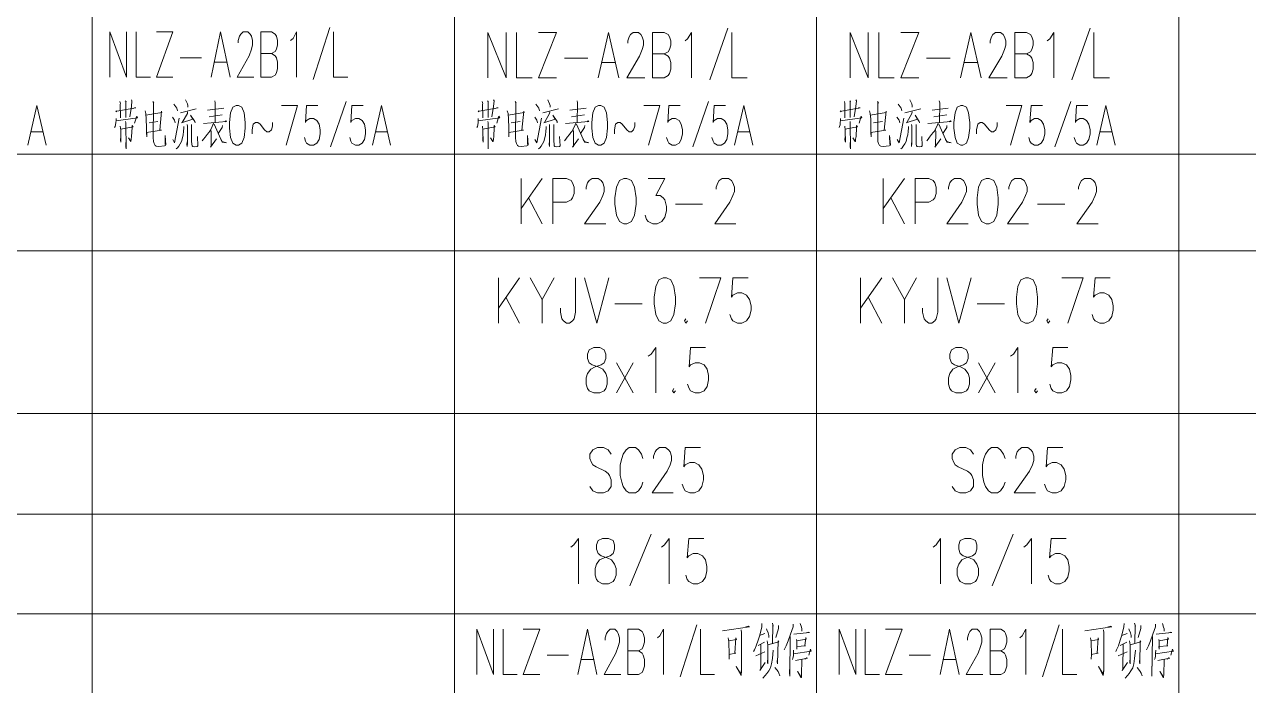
# Model space of a CAD drawing. Header units: millimetres. Extents: x 0 to 586, y 0 to 414.
# Drawn here: x 137.8 to 223.7, y 143.6 to 190 of the extents above; entities that cross this region are included whole.
import ezdxf

# ---------------------------------------------------------------- set-up
doc = ezdxf.new("R2010")
doc.units = ezdxf.units.MM

msp = doc.modelspace()

# ---------------------------------------------------------------- linework, layer by layer
at = {"color": 0, "lineweight": 0}
for points in [[(142.543389, 254.924278), (142.543389, 104.312861)], [(167.964556, 254.924278), (167.964556, 97.0915)], [(193.385722, 254.924278), (193.385722, 104.312861)], [(218.806889, 254.924278), (218.806889, 97.0915)], [(143.799278, 186.323111), (143.799278, 189.508694), (144.966972, 186.323111), (144.966972, 189.508694)], [(145.633722, 189.508694), (145.633722, 186.323111), (146.635611, 186.323111)], [(147.051889, 189.508694), (148.219583, 189.508694), (147.051889, 186.323111), (148.219583, 186.323111)], [(150.890111, 186.323111), (151.556861, 189.508694), (152.223611, 186.323111)], [(152.805694, 188.750222), (152.805694, 188.901917), (152.890361, 189.205306), (152.975028, 189.357), (153.140833, 189.508694), (153.475972, 189.508694), (153.641778, 189.357), (153.726444, 189.205306), (153.807583, 188.901917), (153.807583, 188.598528), (153.726444, 188.295139), (153.557111, 187.840056), (152.724556, 186.323111), (153.89225, 186.323111)], [(154.393194, 186.323111), (154.393194, 189.508694), (155.144611, 189.508694), (155.395083, 189.357), (155.476222, 189.205306), (155.560889, 188.901917), (155.560889, 188.598528), (155.476222, 188.295139), (155.395083, 188.143444), (155.144611, 187.99175)], [(156.478111, 188.901917), (156.643917, 189.053611), (156.894389, 189.508694), (156.894389, 186.323111)], [(159.229778, 189.812083), (158.062083, 186.171417)], [(159.48025, 189.508694), (159.48025, 186.323111), (160.482139, 186.323111)], [(170.321111, 186.291361), (170.321111, 189.476944), (171.594639, 186.291361), (171.594639, 189.476944)], [(172.321361, 189.476944), (172.321361, 186.291361), (173.414972, 186.291361)], [(173.870056, 189.476944), (175.143583, 189.476944), (173.870056, 186.291361), (175.143583, 186.291361)], [(178.054, 186.291361), (178.78425, 189.476944), (179.510972, 186.291361)], [(180.1495, 188.718472), (180.1495, 188.870167), (180.237694, 189.173556), (180.329417, 189.32525), (180.512861, 189.476944), (180.876222, 189.476944), (181.059667, 189.32525), (181.147861, 189.173556), (181.239583, 188.870167), (181.239583, 188.566778), (181.147861, 188.263389), (180.967944, 187.808306), (180.057778, 186.291361), (181.331306, 186.291361)], [(181.878111, 186.291361), (181.878111, 189.476944), (182.696556, 189.476944), (182.968194, 189.32525), (183.059917, 189.173556), (183.151639, 188.870167), (183.151639, 188.566778), (183.059917, 188.263389), (182.968194, 188.111694), (182.696556, 187.96)], [(184.153528, 188.870167), (184.333444, 189.021861), (184.608611, 189.476944), (184.608611, 186.291361)], [(187.155667, 189.780333), (185.882139, 186.139667)], [(187.427306, 189.476944), (187.427306, 186.291361), (188.520917, 186.291361)], [(195.73875, 186.291361), (195.73875, 189.476944), (197.015806, 186.291361), (197.015806, 189.476944)], [(197.742528, 189.476944), (197.742528, 186.291361), (198.836139, 186.291361)], [(199.291222, 189.476944), (200.56475, 189.476944), (199.291222, 186.291361), (200.56475, 186.291361)], [(203.475167, 186.291361), (204.205417, 189.476944), (204.932139, 186.291361)], [(205.570667, 188.718472), (205.570667, 188.870167), (205.658861, 189.173556), (205.750583, 189.32525), (205.934028, 189.476944), (206.297389, 189.476944), (206.477306, 189.32525), (206.569028, 189.173556), (206.66075, 188.870167), (206.66075, 188.566778), (206.569028, 188.263389), (206.389111, 187.808306), (205.478944, 186.291361), (206.752472, 186.291361)], [(207.299278, 186.291361), (207.299278, 189.476944), (208.117722, 189.476944), (208.389361, 189.32525), (208.481083, 189.173556), (208.572806, 188.870167), (208.572806, 188.566778), (208.481083, 188.263389), (208.389361, 188.111694), (208.117722, 187.96)], [(209.574694, 188.870167), (209.754611, 189.021861), (210.029778, 189.476944), (210.029778, 186.291361)], [(212.576833, 189.780333), (211.303306, 186.139667)], [(212.848472, 189.476944), (212.848472, 186.291361), (213.942083, 186.291361)], [(148.720528, 187.688361), (150.219833, 187.688361)], [(151.137056, 187.384972), (151.973139, 187.384972)], [(154.393194, 187.99175), (155.144611, 187.99175), (155.395083, 187.840056), (155.476222, 187.688361), (155.560889, 187.384972), (155.560889, 186.929889), (155.476222, 186.6265), (155.395083, 186.474806), (155.144611, 186.323111), (154.393194, 186.323111)], [(175.690389, 187.656611), (177.327278, 187.656611)], [(178.329167, 187.353222), (179.239333, 187.353222)], [(181.878111, 187.96), (182.696556, 187.96), (182.968194, 187.808306), (183.059917, 187.656611), (183.151639, 187.353222), (183.151639, 186.898139), (183.059917, 186.59475), (182.968194, 186.443056), (182.696556, 186.291361), (181.878111, 186.291361)], [(201.108028, 187.656611), (202.748444, 187.656611)], [(203.750333, 187.353222), (204.6605, 187.353222)], [(207.299278, 187.96), (208.117722, 187.96), (208.389361, 187.808306), (208.481083, 187.656611), (208.572806, 187.353222), (208.572806, 186.898139), (208.481083, 186.59475), (208.389361, 186.443056), (208.117722, 186.291361), (207.299278, 186.291361)], [(145.302111, 184.749722), (145.333861, 184.668583), (145.302111, 184.262889), (145.185694, 183.553806)], [(149.098, 184.749722), (149.228528, 184.449861), (149.263806, 184.344028), (149.263806, 184.234667)], [(170.71975, 184.749722), (170.755028, 184.668583), (170.71975, 184.262889), (170.606861, 183.553806)], [(174.519167, 184.749722), (174.649694, 184.449861), (174.681444, 184.344028), (174.681444, 184.234667)], [(196.140917, 184.749722), (196.176194, 184.668583), (196.140917, 184.262889), (196.028028, 183.553806)], [(199.940333, 184.749722), (200.070861, 184.449861), (200.102611, 184.344028), (200.102611, 184.234667)], [(138.038417, 181.564139), (138.673417, 184.351083), (139.311944, 181.564139)], [(144.2085, 183.963028), (144.257889, 183.906583), (144.289639, 183.934806), (145.609028, 184.178222), (145.513778, 184.178222), (145.432639, 184.125306)], [(144.501306, 184.615667), (144.533056, 184.478083), (144.518944, 184.425167), (144.533056, 183.472667)], [(144.87525, 184.668583), (144.924639, 184.615667), (144.910528, 184.587444), (144.910528, 183.500889)], [(146.261667, 183.963028), (146.311056, 183.772528), (146.342806, 183.391528), (146.360444, 182.795333), (146.360444, 182.738889), (146.378083, 182.142694), (146.360444, 182.442556), (147.404667, 182.604833), (147.28825, 182.604833), (147.418778, 183.934806), (147.436417, 183.853667), (146.311056, 183.663167)], [(146.815528, 184.615667), (146.882556, 184.506306), (146.850806, 184.534528), (146.850806, 183.881889), (146.833167, 182.604833), (146.833167, 182.08625), (146.850806, 181.814611), (146.896667, 181.680556), (146.963694, 181.542972), (147.044833, 181.490056), (147.22475, 181.461833), (147.630444, 181.518278), (147.697472, 181.542972), (147.729222, 181.571194), (147.665722, 182.223833), (147.679833, 181.599417)], [(148.268972, 184.425167), (148.480639, 184.153528), (148.530028, 183.963028)], [(148.741694, 183.825444), (149.849417, 184.097083)], [(149.246167, 183.906583), (149.228528, 183.772528), (148.872222, 183.148111), (148.822833, 183.119889), (149.620111, 183.391528), (149.457833, 183.663167), (149.750639, 183.22925), (149.768278, 183.119889)], [(150.646694, 184.015944), (151.789694, 184.153528)], [(151.154694, 184.668583), (151.186444, 184.534528), (151.168806, 183.119889)], [(155.843111, 184.351083), (156.957889, 184.351083), (156.160611, 181.564139)], [(158.390167, 184.351083), (157.596417, 184.351083), (157.515278, 183.158694), (157.596417, 183.289222), (157.832778, 183.423278), (158.072667, 183.423278), (158.312556, 183.289222), (158.471306, 183.024639), (158.552444, 182.626), (158.552444, 182.361417), (158.471306, 181.962778), (158.312556, 181.698194), (158.072667, 181.564139), (157.832778, 181.564139), (157.596417, 181.698194), (157.515278, 181.83225), (157.437667, 182.096833)], [(160.383361, 184.619194), (159.268583, 181.433611)], [(161.57575, 184.351083), (160.782, 184.351083), (160.700861, 183.158694), (160.782, 183.289222), (161.018361, 183.423278), (161.25825, 183.423278), (161.498139, 183.289222), (161.656889, 183.024639), (161.7345, 182.626), (161.7345, 182.361417), (161.656889, 181.962778), (161.498139, 181.698194), (161.25825, 181.564139), (161.018361, 181.564139), (160.782, 181.698194), (160.700861, 181.83225), (160.619722, 182.096833)], [(162.214278, 181.564139), (162.849278, 184.351083), (163.487806, 181.564139)], [(169.629667, 183.963028), (169.679056, 183.906583), (169.710806, 183.934806), (171.030194, 184.178222), (170.934944, 184.178222), (170.850278, 184.125306)], [(169.922472, 184.615667), (169.954222, 184.478083), (169.940111, 184.425167), (169.954222, 183.472667)], [(170.296417, 184.668583), (170.345806, 184.615667), (170.331694, 184.587444), (170.331694, 183.500889)], [(171.682833, 183.963028), (171.732222, 183.772528), (171.763972, 183.391528), (171.781611, 182.795333), (171.781611, 182.738889), (171.795722, 182.142694), (171.781611, 182.442556), (172.825833, 182.604833), (172.709417, 182.604833), (172.839944, 183.934806), (172.857583, 183.853667), (171.732222, 183.663167)], [(172.236694, 184.615667), (172.303722, 184.506306), (172.268444, 184.534528), (172.268444, 183.881889), (172.254333, 182.604833), (172.254333, 182.08625), (172.268444, 181.814611), (172.317833, 181.680556), (172.384861, 181.542972), (172.466, 181.490056), (172.645917, 181.461833), (173.051611, 181.518278), (173.118639, 181.542972), (173.150389, 181.571194), (173.086889, 182.223833), (173.101, 181.599417)], [(173.686611, 184.425167), (173.901806, 184.153528), (173.947667, 183.963028)], [(174.162861, 183.825444), (175.270583, 184.097083)], [(174.667333, 183.906583), (174.649694, 183.772528), (174.289861, 183.148111), (174.244, 183.119889), (175.041278, 183.391528), (174.879, 183.663167), (175.171806, 183.22925), (175.189444, 183.119889)], [(176.067861, 184.015944), (177.210861, 184.153528)], [(176.572333, 184.668583), (176.607611, 184.534528), (176.589972, 183.119889)], [(181.264278, 184.351083), (182.379056, 184.351083), (181.581778, 181.564139)], [(183.811333, 184.351083), (183.017583, 184.351083), (182.936444, 183.158694), (183.017583, 183.289222), (183.253944, 183.423278), (183.493833, 183.423278), (183.733722, 183.289222), (183.892472, 183.024639), (183.970083, 182.626), (183.970083, 182.361417), (183.892472, 181.962778), (183.733722, 181.698194), (183.493833, 181.564139), (183.253944, 181.564139), (183.017583, 181.698194), (182.936444, 181.83225), (182.855306, 182.096833)], [(185.804528, 184.619194), (184.68975, 181.433611)], [(186.996917, 184.351083), (186.199639, 184.351083), (186.122028, 183.158694), (186.199639, 183.289222), (186.439528, 183.423278), (186.679417, 183.423278), (186.919306, 183.289222), (187.078056, 183.024639), (187.155667, 182.626), (187.155667, 182.361417), (187.078056, 181.962778), (186.919306, 181.698194), (186.679417, 181.564139), (186.439528, 181.564139), (186.199639, 181.698194), (186.122028, 181.83225), (186.040889, 182.096833)], [(187.635444, 181.564139), (188.270444, 184.351083), (188.908972, 181.564139)], [(195.050833, 183.963028), (195.100222, 183.906583), (195.131972, 183.934806), (196.451361, 184.178222), (196.352583, 184.178222), (196.271444, 184.125306)], [(195.343639, 184.615667), (195.375389, 184.478083), (195.35775, 184.425167), (195.375389, 183.472667)], [(195.717583, 184.668583), (195.766972, 184.615667), (195.749333, 184.587444), (195.749333, 183.500889)], [(197.104, 183.963028), (197.153389, 183.772528), (197.185139, 183.391528), (197.202778, 182.795333), (197.202778, 182.738889), (197.216889, 182.142694), (197.202778, 182.442556), (198.243472, 182.604833), (198.130583, 182.604833), (198.261111, 183.934806), (198.27875, 183.853667), (197.153389, 183.663167)], [(197.657861, 184.615667), (197.724889, 184.506306), (197.689611, 184.534528), (197.689611, 183.881889), (197.6755, 182.604833), (197.6755, 182.08625), (197.689611, 181.814611), (197.739, 181.680556), (197.806028, 181.542972), (197.887167, 181.490056), (198.067083, 181.461833), (198.472778, 181.518278), (198.539806, 181.542972), (198.571556, 181.571194), (198.504528, 182.223833), (198.522167, 181.599417)], [(199.107778, 184.425167), (199.319444, 184.153528), (199.368833, 183.963028)], [(199.5805, 183.825444), (200.69175, 184.097083)], [(200.0885, 183.906583), (200.070861, 183.772528), (199.711028, 183.148111), (199.661639, 183.119889), (200.462444, 183.391528), (200.300167, 183.663167), (200.592972, 183.22925), (200.607083, 183.119889)], [(201.489028, 184.015944), (202.6285, 184.153528)], [(201.9935, 184.668583), (202.028778, 184.534528), (202.011139, 183.119889)], [(206.685444, 184.351083), (207.800222, 184.351083), (207.002944, 181.564139)], [(209.2325, 184.351083), (208.435222, 184.351083), (208.357611, 183.158694), (208.435222, 183.289222), (208.675111, 183.423278), (208.915, 183.423278), (209.151361, 183.289222), (209.313639, 183.024639), (209.39125, 182.626), (209.39125, 182.361417), (209.313639, 181.962778), (209.151361, 181.698194), (208.915, 181.564139), (208.675111, 181.564139), (208.435222, 181.698194), (208.357611, 181.83225), (208.276472, 182.096833)], [(211.222167, 184.619194), (210.107389, 181.433611)], [(212.418083, 184.351083), (211.620806, 184.351083), (211.543194, 183.158694), (211.620806, 183.289222), (211.860694, 183.423278), (212.100583, 183.423278), (212.336944, 183.289222), (212.499222, 183.024639), (212.576833, 182.626), (212.576833, 182.361417), (212.499222, 181.962778), (212.336944, 181.698194), (212.100583, 181.564139), (211.860694, 181.564139), (211.620806, 181.698194), (211.543194, 181.83225), (211.462056, 182.096833)], [(213.056611, 181.564139), (213.691611, 184.351083), (214.330139, 181.564139)], [(144.226139, 183.41975), (144.226139, 183.282167), (144.2085, 183.148111), (144.190861, 182.985833), (144.159111, 182.876472), (144.127361, 182.795333)], [(144.226139, 183.257472), (145.725444, 183.472667), (145.676056, 183.582028), (145.527889, 183.091667)], [(144.892889, 183.22925), (144.910528, 183.119889), (144.924639, 181.299556), (144.910528, 181.437139), (144.910528, 181.733472)], [(146.540361, 183.119889), (147.157722, 183.22925)], [(148.187833, 183.529111), (148.332472, 183.310389), (148.381861, 183.119889)], [(148.201944, 181.952194), (148.332472, 181.708778), (148.660556, 183.447972)], [(149.214417, 183.010528), (149.228528, 182.901167), (149.228528, 181.708778), (149.214417, 181.461833), (149.196778, 181.624111), (149.228528, 181.871056)], [(149.521333, 183.010528), (149.521333, 181.842833), (149.538972, 181.624111), (149.556611, 181.518278), (149.606, 181.461833), (149.736528, 181.437139), (149.912917, 181.461833), (149.962306, 181.518278), (149.930556, 182.170917)], [(151.073556, 183.091667), (150.974778, 182.876472), (150.84425, 182.604833), (150.8125, 182.548389), (150.727833, 182.442556), (150.614944, 182.304972), (150.470306, 182.114472), (150.371528, 181.980417), (150.27275, 181.871056)], [(150.353889, 183.066972), (151.983722, 183.22925), (151.934333, 183.257472), (151.853194, 183.201028)], [(150.763111, 183.553806), (151.673278, 183.691389)], [(151.119417, 183.03875), (151.673278, 181.761694), (151.983722, 181.708778), (151.673278, 181.814611), (151.592139, 181.952194)], [(153.772306, 182.361417), (153.772306, 182.626), (153.853444, 183.024639), (154.012194, 183.158694), (154.170944, 183.158694), (154.329694, 183.024639), (154.650722, 182.626), (154.809472, 182.495472), (154.968222, 182.495472), (155.126972, 182.626), (155.208111, 182.894111), (155.208111, 183.158694)], [(169.643778, 183.41975), (169.643778, 183.282167), (169.629667, 183.148111), (169.612028, 182.985833), (169.580278, 182.876472), (169.548528, 182.795333)], [(169.643778, 183.257472), (171.146611, 183.472667), (171.097222, 183.582028), (170.949056, 183.091667)], [(170.314056, 183.22925), (170.331694, 183.119889), (170.345806, 181.299556), (170.331694, 181.437139), (170.331694, 181.733472)], [(171.961528, 183.119889), (172.578889, 183.22925)], [(173.605472, 183.529111), (173.753639, 183.310389), (173.803028, 183.119889)], [(173.623111, 181.952194), (173.753639, 181.708778), (174.078194, 183.447972)], [(174.635583, 183.010528), (174.649694, 182.901167), (174.649694, 181.708778), (174.635583, 181.461833), (174.617944, 181.624111), (174.649694, 181.871056)], [(174.9425, 183.010528), (174.9425, 181.842833), (174.960139, 181.624111), (174.977778, 181.518278), (175.023639, 181.461833), (175.154167, 181.437139), (175.334083, 181.461833), (175.383472, 181.518278), (175.351722, 182.170917)], [(176.491194, 183.091667), (176.395944, 182.876472), (176.265417, 182.604833), (176.230139, 182.548389), (176.149, 182.442556), (176.036111, 182.304972), (175.887944, 182.114472), (175.792694, 181.980417), (175.693917, 181.871056)], [(175.775056, 183.066972), (177.404889, 183.22925), (177.3555, 183.257472), (177.274361, 183.201028)], [(176.184278, 183.553806), (177.094444, 183.691389)], [(176.540583, 183.03875), (177.094444, 181.761694), (177.404889, 181.708778), (177.094444, 181.814611), (177.013306, 181.952194)], [(179.193472, 182.361417), (179.193472, 182.626), (179.274611, 183.024639), (179.433361, 183.158694), (179.592111, 183.158694), (179.750861, 183.024639), (180.068361, 182.626), (180.227111, 182.495472), (180.389389, 182.495472), (180.548139, 182.626), (180.62575, 182.894111), (180.62575, 183.158694)], [(195.064944, 183.41975), (195.064944, 183.282167), (195.050833, 183.148111), (195.033194, 182.985833), (195.001444, 182.876472), (194.969694, 182.795333)], [(195.064944, 183.257472), (196.56425, 183.472667), (196.518389, 183.582028), (196.370222, 183.091667)], [(195.735222, 183.22925), (195.749333, 183.119889), (195.766972, 181.299556), (195.749333, 181.437139), (195.749333, 181.733472)], [(197.379167, 183.119889), (198.000056, 183.22925)], [(199.026639, 183.529111), (199.174806, 183.310389), (199.224194, 183.119889)], [(199.044278, 181.952194), (199.174806, 181.708778), (199.499361, 183.447972)], [(200.053222, 183.010528), (200.070861, 182.901167), (200.070861, 181.708778), (200.053222, 181.461833), (200.039111, 181.624111), (200.070861, 181.871056)], [(200.363667, 183.010528), (200.363667, 181.842833), (200.381306, 181.624111), (200.395417, 181.518278), (200.444806, 181.461833), (200.575333, 181.437139), (200.75525, 181.461833), (200.804639, 181.518278), (200.772889, 182.170917)], [(201.912361, 183.091667), (201.813583, 182.876472), (201.683056, 182.604833), (201.651306, 182.548389), (201.570167, 182.442556), (201.457278, 182.304972), (201.309111, 182.114472), (201.210333, 181.980417), (201.115083, 181.871056)], [(201.196222, 183.066972), (202.826056, 183.22925), (202.776667, 183.257472), (202.695528, 183.201028)], [(201.601917, 183.553806), (202.515611, 183.691389)], [(201.96175, 183.03875), (202.515611, 181.761694), (202.826056, 181.708778), (202.515611, 181.814611), (202.434472, 181.952194)], [(204.614639, 182.361417), (204.614639, 182.626), (204.69225, 183.024639), (204.854528, 183.158694), (205.013278, 183.158694), (205.172028, 183.024639), (205.489528, 182.626), (205.648278, 182.495472), (205.807028, 182.495472), (205.969306, 182.626), (206.046917, 182.894111), (206.046917, 183.158694)], [(138.274778, 182.495472), (139.072056, 182.495472)], [(144.518944, 182.901167), (144.550694, 182.604833), (144.568333, 181.761694), (144.533056, 181.923972), (144.550694, 182.170917)], [(144.550694, 182.685972), (145.415, 182.84825), (145.347972, 182.929389), (145.347972, 182.795333), (145.316222, 182.170917), (145.284472, 181.980417), (145.266833, 181.814611), (145.252722, 181.814611), (145.090444, 182.061556), (145.252722, 181.842833), (145.284472, 181.952194)], [(148.985111, 182.876472), (148.985111, 182.767111), (148.967472, 182.523694), (148.935722, 182.27675), (148.886333, 182.061556), (148.822833, 181.814611), (148.724056, 181.652333), (148.625278, 181.490056), (148.544139, 181.380694), (148.448889, 181.299556)], [(150.876, 182.629528), (150.90775, 182.495472), (150.893639, 181.490056), (150.84425, 181.408917), (151.267583, 182.005111)], [(151.690917, 182.929389), (151.673278, 182.795333), (151.398111, 182.386111)], [(162.454167, 182.495472), (163.247917, 182.495472)], [(169.940111, 182.901167), (169.971861, 182.604833), (169.985972, 181.761694), (169.954222, 181.923972), (169.971861, 182.170917)], [(169.971861, 182.685972), (170.836167, 182.84825), (170.769139, 182.929389), (170.769139, 182.795333), (170.737389, 182.170917), (170.705639, 181.980417), (170.688, 181.814611), (170.673889, 181.814611), (170.508083, 182.061556), (170.673889, 181.842833), (170.705639, 181.952194)], [(174.406278, 182.876472), (174.406278, 182.767111), (174.388639, 182.523694), (174.356889, 182.27675), (174.3075, 182.061556), (174.244, 181.814611), (174.145222, 181.652333), (174.046444, 181.490056), (173.965306, 181.380694), (173.866528, 181.299556)], [(176.297167, 182.629528), (176.328917, 182.495472), (176.314806, 181.490056), (176.265417, 181.408917), (176.68875, 182.005111)], [(177.112083, 182.929389), (177.094444, 182.795333), (176.819278, 182.386111)], [(187.871806, 182.495472), (188.669083, 182.495472)], [(195.35775, 182.901167), (195.393028, 182.604833), (195.407139, 181.761694), (195.375389, 181.923972), (195.393028, 182.170917)], [(195.393028, 182.685972), (196.257333, 182.84825), (196.190306, 182.929389), (196.190306, 182.795333), (196.158556, 182.170917), (196.126806, 181.980417), (196.109167, 181.814611), (196.091528, 181.814611), (195.92925, 182.061556), (196.091528, 181.842833), (196.126806, 181.952194)], [(199.827444, 182.876472), (199.827444, 182.767111), (199.809806, 182.523694), (199.778056, 182.27675), (199.728667, 182.061556), (199.661639, 181.814611), (199.566389, 181.652333), (199.467611, 181.490056), (199.386472, 181.380694), (199.287694, 181.299556)], [(201.718333, 182.629528), (201.750083, 182.495472), (201.732444, 181.490056), (201.683056, 181.408917), (202.109917, 182.005111)], [(202.53325, 182.929389), (202.515611, 182.795333), (202.240444, 182.386111)], [(213.292972, 182.495472), (214.09025, 182.495472)], [(309.59425, 180.929139), (117.12575, 180.929139)], [(172.645917, 176.039639), (172.645917, 179.225222)], [(174.134639, 179.225222), (172.645917, 177.1015)], [(174.875472, 176.039639), (174.875472, 179.225222), (175.8315, 179.225222), (176.152528, 179.073528), (176.258361, 178.921833), (176.364194, 178.618444), (176.364194, 178.163361), (176.258361, 177.859972), (176.152528, 177.708278), (175.8315, 177.556583), (174.875472, 177.556583)], [(177.210861, 178.46675), (177.210861, 178.618444), (177.320222, 178.921833), (177.426056, 179.073528), (177.637722, 179.225222), (178.061056, 179.225222), (178.272722, 179.073528), (178.382083, 178.921833), (178.487917, 178.618444), (178.487917, 178.315056), (178.382083, 178.011667), (178.166889, 177.556583), (177.105028, 176.039639), (178.59375, 176.039639)], [(181.564139, 179.225222), (182.735361, 179.225222), (182.096833, 178.011667), (182.414333, 178.011667), (182.626, 177.859972), (182.735361, 177.708278), (182.841194, 177.253194), (182.841194, 176.949806), (182.735361, 176.494722), (182.520167, 176.191333), (182.202667, 176.039639), (181.885167, 176.039639), (181.564139, 176.191333), (181.458306, 176.343028), (181.352472, 176.646417)], [(186.344278, 178.46675), (186.344278, 178.618444), (186.450111, 178.921833), (186.555944, 179.073528), (186.767611, 179.225222), (187.194472, 179.225222), (187.406139, 179.073528), (187.511972, 178.921833), (187.617806, 178.618444), (187.617806, 178.315056), (187.511972, 178.011667), (187.300306, 177.556583), (186.238444, 176.039639), (187.723639, 176.039639)], [(198.067083, 176.039639), (198.067083, 179.225222)], [(199.552278, 179.225222), (198.067083, 177.1015)], [(200.296639, 176.039639), (200.296639, 179.225222), (201.252667, 179.225222), (201.570167, 179.073528), (201.676, 178.921833), (201.785361, 178.618444), (201.785361, 178.163361), (201.676, 177.859972), (201.570167, 177.708278), (201.252667, 177.556583), (200.296639, 177.556583)], [(202.632028, 178.46675), (202.632028, 178.618444), (202.737861, 178.921833), (202.847222, 179.073528), (203.058889, 179.225222), (203.482222, 179.225222), (203.693889, 179.073528), (203.799722, 178.921833), (203.905556, 178.618444), (203.905556, 178.315056), (203.799722, 178.011667), (203.588056, 177.556583), (202.526194, 176.039639), (204.014917, 176.039639)], [(206.879472, 178.46675), (206.879472, 178.618444), (206.985306, 178.921833), (207.091139, 179.073528), (207.306333, 179.225222), (207.729667, 179.225222), (207.941333, 179.073528), (208.047167, 178.921833), (208.153, 178.618444), (208.153, 178.315056), (208.047167, 178.011667), (207.8355, 177.556583), (206.773639, 176.039639), (208.258833, 176.039639)], [(211.765444, 178.46675), (211.765444, 178.618444), (211.871278, 178.921833), (211.977111, 179.073528), (212.188778, 179.225222), (212.612111, 179.225222), (212.827306, 179.073528), (212.933139, 178.921833), (213.038972, 178.618444), (213.038972, 178.315056), (212.933139, 178.011667), (212.721472, 177.556583), (211.659611, 176.039639), (213.144806, 176.039639)], [(173.178611, 177.859972), (174.134639, 176.039639)], [(198.599778, 177.859972), (199.552278, 176.039639)], [(183.476194, 177.404889), (185.38825, 177.404889)], [(208.897361, 177.404889), (210.809417, 177.404889)], [(309.59425, 174.131111), (117.12575, 174.131111)], [(171.054889, 169.061694), (171.054889, 172.247278)], [(172.540083, 172.247278), (171.054889, 170.123556)], [(173.284444, 172.247278), (174.134639, 170.730333), (174.981306, 172.247278)], [(176.470028, 172.247278), (176.470028, 169.820167), (176.364194, 169.365083), (176.258361, 169.213389), (176.043167, 169.061694), (175.8315, 169.061694), (175.619833, 169.213389), (175.514, 169.365083), (175.408167, 169.820167), (175.408167, 170.123556)], [(177.105028, 172.247278), (177.955222, 169.061694), (178.805417, 172.247278)], [(185.176583, 172.247278), (186.661778, 172.247278), (185.599917, 169.061694)], [(188.573833, 172.247278), (187.511972, 172.247278), (187.406139, 170.882028), (187.511972, 171.033722), (187.829472, 171.185417), (188.146972, 171.185417), (188.468, 171.033722), (188.679667, 170.730333), (188.7855, 170.27525), (188.7855, 169.971861), (188.679667, 169.516778), (188.468, 169.213389), (188.146972, 169.061694), (187.829472, 169.061694), (187.511972, 169.213389), (187.406139, 169.365083), (187.300306, 169.668472)], [(196.476056, 169.061694), (196.476056, 172.247278)], [(197.96125, 172.247278), (196.476056, 170.123556)], [(198.705611, 172.247278), (199.552278, 170.730333), (200.402472, 172.247278)], [(201.891194, 172.247278), (201.891194, 169.820167), (201.781833, 169.365083), (201.676, 169.213389), (201.464333, 169.061694), (201.252667, 169.061694), (201.041, 169.213389), (200.935167, 169.365083), (200.829333, 169.820167), (200.829333, 170.123556)], [(202.526194, 172.247278), (203.376389, 169.061694), (204.226583, 172.247278)], [(210.594222, 172.247278), (212.082944, 172.247278), (211.021083, 169.061694)], [(213.995, 172.247278), (212.933139, 172.247278), (212.827306, 170.882028), (212.933139, 171.033722), (213.250639, 171.185417), (213.568139, 171.185417), (213.885639, 171.033722), (214.100833, 170.730333), (214.206667, 170.27525), (214.206667, 169.971861), (214.100833, 169.516778), (213.885639, 169.213389), (213.568139, 169.061694), (213.250639, 169.061694), (212.933139, 169.213389), (212.827306, 169.365083), (212.717944, 169.668472)], [(171.584056, 170.882028), (172.540083, 169.061694)], [(174.134639, 170.730333), (174.134639, 169.061694)], [(179.22875, 170.426944), (181.140806, 170.426944)], [(197.005222, 170.882028), (197.96125, 169.061694)], [(199.552278, 170.730333), (199.552278, 169.061694)], [(204.649917, 170.426944), (206.561972, 170.426944)], [(184.220556, 169.365083), (184.114722, 169.213389), (184.220556, 169.061694), (184.326389, 169.213389)], [(209.641722, 169.365083), (209.535889, 169.213389), (209.641722, 169.061694), (209.747556, 169.213389)], [(181.564139, 166.740417), (181.779333, 166.892111), (182.096833, 167.347194), (182.096833, 164.161611)], [(185.599917, 167.347194), (184.538056, 167.347194), (184.432222, 165.981944), (184.538056, 166.133639), (184.855556, 166.285333), (185.176583, 166.285333), (185.494083, 166.133639), (185.70575, 165.83025), (185.811583, 165.375167), (185.811583, 165.071778), (185.70575, 164.616694), (185.494083, 164.313306), (185.176583, 164.161611), (184.855556, 164.161611), (184.538056, 164.313306), (184.432222, 164.465), (184.326389, 164.768389)], [(206.985306, 166.740417), (207.196972, 166.892111), (207.518, 167.347194), (207.518, 164.161611)], [(211.021083, 167.347194), (209.959222, 167.347194), (209.853389, 165.981944), (209.959222, 166.133639), (210.276722, 166.285333), (210.59775, 166.285333), (210.91525, 166.133639), (211.126917, 165.83025), (211.23275, 165.375167), (211.23275, 165.071778), (211.126917, 164.616694), (210.91525, 164.313306), (210.59775, 164.161611), (210.276722, 164.161611), (209.959222, 164.313306), (209.853389, 164.465), (209.747556, 164.768389)], [(179.334583, 164.161611), (180.502278, 166.285333)], [(180.502278, 164.161611), (179.334583, 166.285333)], [(204.75575, 164.161611), (205.923444, 166.285333)], [(205.923444, 164.161611), (204.75575, 166.285333)], [(183.370361, 164.465), (183.264528, 164.313306), (183.370361, 164.161611), (183.476194, 164.313306)], [(208.791528, 164.465), (208.685694, 164.313306), (208.791528, 164.161611), (208.897361, 164.313306)], [(309.59425, 162.708167), (117.12575, 162.708167)], [(178.967694, 159.871833), (178.756028, 160.175222), (178.438528, 160.326917), (178.011667, 160.326917), (177.694167, 160.175222), (177.4825, 159.871833), (177.4825, 159.568444), (177.588333, 159.265056), (177.694167, 159.113361), (177.905833, 158.961667), (178.544361, 158.658278), (178.756028, 158.506583), (178.861861, 158.354889), (178.967694, 158.0515), (178.967694, 157.596417), (178.756028, 157.293028), (178.438528, 157.141333), (178.011667, 157.141333), (177.694167, 157.293028), (177.4825, 157.596417)], [(181.19725, 159.568444), (181.091417, 159.871833), (180.87975, 160.175222), (180.668083, 160.326917), (180.241222, 160.326917), (180.029556, 160.175222), (179.817889, 159.871833), (179.712056, 159.568444), (179.606222, 159.113361), (179.606222, 158.354889), (179.712056, 157.899806), (179.817889, 157.596417), (180.029556, 157.293028), (180.241222, 157.141333), (180.668083, 157.141333), (180.87975, 157.293028), (181.091417, 157.596417), (181.19725, 157.899806)], [(181.941611, 159.568444), (181.941611, 159.720139), (182.047444, 160.023528), (182.153278, 160.175222), (182.364944, 160.326917), (182.791806, 160.326917), (183.003472, 160.175222), (183.109306, 160.023528), (183.215139, 159.720139), (183.215139, 159.41675), (183.109306, 159.113361), (182.897639, 158.658278), (181.835778, 157.141333), (183.320972, 157.141333)], [(185.233028, 160.326917), (184.171167, 160.326917), (184.065333, 158.961667), (184.171167, 159.113361), (184.488667, 159.265056), (184.806167, 159.265056), (185.127194, 159.113361), (185.338861, 158.809972), (185.444694, 158.354889), (185.444694, 158.0515), (185.338861, 157.596417), (185.127194, 157.293028), (184.806167, 157.141333), (184.488667, 157.141333), (184.171167, 157.293028), (184.065333, 157.444722), (183.9595, 157.748111)], [(204.388861, 159.871833), (204.177194, 160.175222), (203.856167, 160.326917), (203.432833, 160.326917), (203.115333, 160.175222), (202.903667, 159.871833), (202.903667, 159.568444), (203.0095, 159.265056), (203.115333, 159.113361), (203.327, 158.961667), (203.965528, 158.658278), (204.177194, 158.506583), (204.283028, 158.354889), (204.388861, 158.0515), (204.388861, 157.596417), (204.177194, 157.293028), (203.856167, 157.141333), (203.432833, 157.141333), (203.115333, 157.293028), (202.903667, 157.596417)], [(206.618417, 159.568444), (206.512583, 159.871833), (206.300917, 160.175222), (206.085722, 160.326917), (205.662389, 160.326917), (205.450722, 160.175222), (205.239056, 159.871833), (205.133222, 159.568444), (205.027389, 159.113361), (205.027389, 158.354889), (205.133222, 157.899806), (205.239056, 157.596417), (205.450722, 157.293028), (205.662389, 157.141333), (206.085722, 157.141333), (206.300917, 157.293028), (206.512583, 157.596417), (206.618417, 157.899806)], [(207.362778, 159.568444), (207.362778, 159.720139), (207.468611, 160.023528), (207.574444, 160.175222), (207.786111, 160.326917), (208.209444, 160.326917), (208.424639, 160.175222), (208.530472, 160.023528), (208.636306, 159.720139), (208.636306, 159.41675), (208.530472, 159.113361), (208.318806, 158.658278), (207.256944, 157.141333), (208.742139, 157.141333)], [(210.654194, 160.326917), (209.592333, 160.326917), (209.4865, 158.961667), (209.592333, 159.113361), (209.909833, 159.265056), (210.227333, 159.265056), (210.548361, 159.113361), (210.760028, 158.809972), (210.865861, 158.354889), (210.865861, 158.0515), (210.760028, 157.596417), (210.548361, 157.293028), (210.227333, 157.141333), (209.909833, 157.141333), (209.592333, 157.293028), (209.4865, 157.444722), (209.377139, 157.748111)], [(309.59425, 155.652611), (117.12575, 155.652611)], [(176.134889, 153.341917), (176.350083, 153.493611), (176.667583, 153.948694), (176.667583, 150.763111)], [(181.765222, 154.252083), (180.2765, 150.611417)], [(182.506056, 153.341917), (182.717722, 153.493611), (183.03875, 153.948694), (183.03875, 150.763111)], [(185.479972, 153.948694), (184.418111, 153.948694), (184.312278, 152.583444), (184.418111, 152.735139), (184.735611, 152.886833), (185.056639, 152.886833), (185.374139, 152.735139), (185.585806, 152.43175), (185.691639, 151.976667), (185.691639, 151.673278), (185.585806, 151.218194), (185.374139, 150.914806), (185.056639, 150.763111), (184.735611, 150.763111), (184.418111, 150.914806), (184.312278, 151.0665), (184.206444, 151.369889)], [(201.556056, 153.341917), (201.767722, 153.493611), (202.08875, 153.948694), (202.08875, 150.763111)], [(207.182861, 154.252083), (205.697667, 150.611417)], [(207.927222, 153.341917), (208.138889, 153.493611), (208.459917, 153.948694), (208.459917, 150.763111)], [(210.901139, 153.948694), (209.839278, 153.948694), (209.733444, 152.583444), (209.839278, 152.735139), (210.156778, 152.886833), (210.474278, 152.886833), (210.795306, 152.735139), (211.006972, 152.43175), (211.112806, 151.976667), (211.112806, 151.673278), (211.006972, 151.218194), (210.795306, 150.914806), (210.474278, 150.763111), (210.156778, 150.763111), (209.839278, 150.914806), (209.733444, 151.0665), (209.627611, 151.369889)], [(309.59425, 148.6535), (117.12575, 148.6535)], [(184.979028, 147.870333), (183.811333, 144.229667)], [(186.78525, 147.464639), (188.679667, 147.743333), (188.644389, 147.743333), (188.612639, 147.775083), (188.37275, 147.711583)], [(189.551028, 147.962056), (189.533389, 147.743333), (189.395806, 147.154194), (189.279389, 146.812), (189.141806, 146.409833), (189.021861, 146.127611), (188.968944, 146.004139)], [(190.284806, 147.993806), (190.337722, 147.775083), (190.320083, 147.835056), (190.302444, 146.593278)], [(190.711667, 147.835056), (190.711667, 147.619861), (190.524694, 146.998972)], [(191.73825, 147.930306), (191.73825, 147.743333), (191.565389, 147.214167), (191.396056, 146.7485), (191.258472, 146.409833), (191.120889, 146.127611)], [(192.232139, 147.962056), (192.316806, 147.711583), (192.352083, 147.588111), (192.352083, 147.432889)], [(210.400194, 147.870333), (209.2325, 144.229667)], [(212.206417, 147.464639), (214.100833, 147.743333), (214.065556, 147.743333), (214.033806, 147.775083), (213.793917, 147.711583)], [(214.972194, 147.962056), (214.954556, 147.743333), (214.816972, 147.154194), (214.697028, 146.812), (214.562972, 146.409833), (214.443028, 146.127611), (214.390111, 146.004139)], [(215.705972, 147.993806), (215.758889, 147.775083), (215.74125, 147.835056), (215.723611, 146.593278)], [(216.132833, 147.835056), (216.132833, 147.619861), (215.945861, 146.998972)], [(217.159417, 147.930306), (217.159417, 147.743333), (216.986556, 147.214167), (216.817222, 146.7485), (216.679639, 146.409833), (216.542056, 146.127611)], [(217.653306, 147.962056), (217.737972, 147.711583), (217.77325, 147.588111), (217.77325, 147.432889)], [(169.545, 144.381361), (169.545, 147.566944), (170.712694, 144.381361), (170.712694, 147.566944)], [(171.382972, 147.566944), (171.382972, 144.381361), (172.381333, 144.381361)], [(172.801139, 147.566944), (173.968833, 147.566944), (172.801139, 144.381361), (173.968833, 144.381361)], [(176.635833, 144.381361), (177.306111, 147.566944), (177.972861, 144.381361)], [(178.554944, 146.808472), (178.554944, 146.960167), (178.639611, 147.263556), (178.724278, 147.41525), (178.890083, 147.566944), (179.221694, 147.566944), (179.391028, 147.41525), (179.472167, 147.263556), (179.556833, 146.960167), (179.556833, 146.656778), (179.472167, 146.353389), (179.306361, 145.898306), (178.473806, 144.381361), (179.6415, 144.381361)], [(180.142444, 144.381361), (180.142444, 147.566944), (180.890333, 147.566944), (181.140806, 147.41525), (181.225472, 147.263556), (181.310139, 146.960167), (181.310139, 146.656778), (181.225472, 146.353389), (181.140806, 146.201694), (180.890333, 146.05)], [(182.227361, 146.960167), (182.393167, 147.111861), (182.643639, 147.566944), (182.643639, 144.381361)], [(185.2295, 147.566944), (185.2295, 144.381361), (186.231389, 144.381361)], [(187.176833, 146.967222), (187.22975, 146.688528), (187.2615, 145.788944), (187.243861, 145.4785)], [(187.22975, 145.788944), (187.723639, 145.880667), (187.656611, 145.880667), (187.723639, 146.967222), (187.758917, 146.84375), (187.22975, 146.7485)], [(188.101111, 147.524611), (188.115222, 147.309417), (188.115222, 145.041056), (188.115222, 144.981083), (188.115222, 144.670639), (188.083472, 144.328444), (187.741278, 144.949333), (188.065833, 144.420167), (188.083472, 144.515417), (188.101111, 144.638889)], [(189.755639, 147.277667), (189.381694, 147.122444)], [(189.875583, 147.588111), (189.893222, 147.524611), (189.995528, 147.309417), (190.044917, 147.122444), (190.044917, 146.998972)], [(191.533639, 147.058944), (191.498361, 144.264944), (191.480722, 144.543639), (191.498361, 144.981083)], [(191.787639, 147.214167), (192.898889, 147.341167), (192.831861, 147.369389), (192.659, 147.309417)], [(191.978139, 146.84375), (192.009889, 146.720278), (192.009889, 146.159361), (191.99225, 146.346333), (192.609611, 146.409833), (192.556694, 146.409833), (192.623722, 146.998972), (192.659, 146.8755), (191.99225, 146.7485)], [(194.966167, 144.381361), (194.966167, 147.566944), (196.133861, 144.381361), (196.133861, 147.566944)], [(196.800611, 147.566944), (196.800611, 144.381361), (197.8025, 144.381361)], [(198.218778, 147.566944), (199.386472, 147.566944), (198.218778, 144.381361), (199.386472, 144.381361)], [(202.057, 144.381361), (202.72375, 147.566944), (203.394028, 144.381361)], [(203.976111, 146.808472), (203.976111, 146.960167), (204.060778, 147.263556), (204.141917, 147.41525), (204.31125, 147.566944), (204.642861, 147.566944), (204.812194, 147.41525), (204.893333, 147.263556), (204.978, 146.960167), (204.978, 146.656778), (204.893333, 146.353389), (204.727528, 145.898306), (203.891444, 144.381361), (205.059139, 144.381361)], [(205.560083, 144.381361), (205.560083, 147.566944), (206.3115, 147.566944), (206.561972, 147.41525), (206.646639, 147.263556), (206.727778, 146.960167), (206.727778, 146.656778), (206.646639, 146.353389), (206.561972, 146.201694), (206.3115, 146.05)], [(207.648528, 146.960167), (207.814333, 147.111861), (208.064806, 147.566944), (208.064806, 144.381361)], [(210.650667, 147.566944), (210.650667, 144.381361), (211.652556, 144.381361)], [(212.598, 146.967222), (212.647389, 146.688528), (212.682667, 145.788944), (212.665028, 145.4785)], [(212.647389, 145.788944), (213.144806, 145.880667), (213.077778, 145.880667), (213.144806, 146.967222), (213.180083, 146.84375), (212.647389, 146.7485)], [(213.51875, 147.524611), (213.536389, 147.309417), (213.536389, 145.041056), (213.536389, 144.981083), (213.536389, 144.670639), (213.504639, 144.328444), (213.162444, 144.949333), (213.487, 144.420167), (213.504639, 144.515417), (213.51875, 144.638889)], [(215.176806, 147.277667), (214.799333, 147.122444)], [(215.29675, 147.588111), (215.314389, 147.524611), (215.416694, 147.309417), (215.466083, 147.122444), (215.466083, 146.998972)], [(216.951278, 147.058944), (216.919528, 144.264944), (216.901889, 144.543639), (216.919528, 144.981083)], [(217.208806, 147.214167), (218.320056, 147.341167), (218.2495, 147.369389), (218.080167, 147.309417)], [(217.395778, 146.84375), (217.431056, 146.720278), (217.431056, 146.159361), (217.413417, 146.346333), (218.02725, 146.409833), (217.977861, 146.409833), (218.044889, 146.998972), (218.080167, 146.8755), (217.413417, 146.7485)], [(180.142444, 146.05), (180.890333, 146.05), (181.140806, 145.898306), (181.225472, 145.746611), (181.310139, 145.443222), (181.310139, 144.988139), (181.225472, 144.68475), (181.140806, 144.533056), (180.890333, 144.381361), (180.142444, 144.381361)], [(189.279389, 146.438056), (189.738, 146.656778)], [(189.484, 146.501556), (189.466361, 144.794111), (189.413444, 144.670639), (189.773278, 145.228028)], [(190.337722, 146.099389), (190.284806, 145.506722), (190.217778, 145.136306), (190.15075, 144.854083), (190.030806, 144.638889), (189.893222, 144.451917), (189.773278, 144.328444), (189.618056, 144.141472)], [(189.9285, 146.7485), (189.96025, 146.469806), (189.96025, 145.693694), (189.96025, 145.136306), (189.942611, 145.259778), (189.96025, 145.570222)], [(189.96025, 146.469806), (190.729306, 146.688528), (190.679917, 146.7485), (190.644639, 145.136306), (190.627, 145.291528), (190.644639, 145.506722)], [(191.77, 146.099389), (191.755889, 145.880667), (191.755889, 145.693694), (191.720611, 145.538472), (191.685333, 145.44675)], [(191.755889, 145.848917), (193.001194, 146.035889), (192.948278, 146.159361), (192.831861, 145.757194)], [(205.560083, 146.05), (206.3115, 146.05), (206.561972, 145.898306), (206.646639, 145.746611), (206.727778, 145.443222), (206.727778, 144.988139), (206.646639, 144.68475), (206.561972, 144.533056), (206.3115, 144.381361), (205.560083, 144.381361)], [(214.697028, 146.438056), (215.159167, 146.656778)], [(214.905167, 146.501556), (214.887528, 144.794111), (214.834611, 144.670639), (215.194444, 145.228028)], [(215.758889, 146.099389), (215.705972, 145.506722), (215.638944, 145.136306), (215.568389, 144.854083), (215.448444, 144.638889), (215.314389, 144.451917), (215.194444, 144.328444), (215.039222, 144.141472)], [(215.346139, 146.7485), (215.381417, 146.469806), (215.381417, 145.693694), (215.381417, 145.136306), (215.363778, 145.259778), (215.381417, 145.570222)], [(215.381417, 146.469806), (216.150472, 146.688528), (216.097556, 146.7485), (216.065806, 145.136306), (216.048167, 145.291528), (216.065806, 145.506722)], [(217.191167, 146.099389), (217.173528, 145.880667), (217.173528, 145.693694), (217.141778, 145.538472), (217.1065, 145.44675)], [(217.173528, 145.848917), (218.422361, 146.035889), (218.369444, 146.159361), (218.2495, 145.757194)], [(174.469778, 145.746611), (175.969083, 145.746611)], [(176.886306, 145.443222), (177.722389, 145.443222)], [(189.755639, 145.972389), (189.124167, 145.693694)], [(191.907583, 145.38325), (192.743667, 145.538472), (192.694278, 145.570222), (192.556694, 145.4785)], [(192.352083, 145.415), (192.334444, 144.388417), (192.316806, 144.233194), (192.316806, 144.173222), (192.285056, 144.173222), (192.045167, 144.607139), (192.080444, 144.575389), (192.302694, 144.204972)], [(199.887417, 145.746611), (201.39025, 145.746611)], [(202.307472, 145.443222), (203.143556, 145.443222)], [(215.176806, 145.972389), (214.545333, 145.693694)], [(217.32875, 145.38325), (218.164833, 145.538472), (218.115444, 145.570222), (217.977861, 145.4785)], [(217.77325, 145.415), (217.755611, 144.388417), (217.737972, 144.233194), (217.737972, 144.173222), (217.702694, 144.173222), (217.466333, 144.607139), (217.498083, 144.575389), (217.720333, 144.204972)], [(190.457667, 144.885833), (190.489417, 144.854083), (190.679917, 144.607139), (190.746944, 144.483667), (190.813972, 144.296694)], [(215.875306, 144.885833), (215.910583, 144.854083), (216.097556, 144.607139), (216.168111, 144.483667), (216.235139, 144.296694)]]:
    msp.add_lwpolyline(points, dxfattribs=at)
for points in [[(152.657528, 184.351083), (152.417639, 184.220556), (152.258889, 183.821917), (152.181278, 183.158694), (152.181278, 182.760056), (152.258889, 182.096833), (152.417639, 181.698194), (152.657528, 181.564139), (152.816278, 181.564139), (153.056167, 181.698194), (153.214917, 182.096833), (153.296056, 182.760056), (153.296056, 183.158694), (153.214917, 183.821917), (153.056167, 184.220556), (152.816278, 184.351083)], [(178.078694, 184.351083), (177.838806, 184.220556), (177.680056, 183.821917), (177.602444, 183.158694), (177.602444, 182.760056), (177.680056, 182.096833), (177.838806, 181.698194), (178.078694, 181.564139), (178.237444, 181.564139), (178.477333, 181.698194), (178.636083, 182.096833), (178.717222, 182.760056), (178.717222, 183.158694), (178.636083, 183.821917), (178.477333, 184.220556), (178.237444, 184.351083)], [(203.499861, 184.351083), (203.259972, 184.220556), (203.101222, 183.821917), (203.020083, 183.158694), (203.020083, 182.760056), (203.101222, 182.096833), (203.259972, 181.698194), (203.499861, 181.564139), (203.658611, 181.564139), (203.8985, 181.698194), (204.05725, 182.096833), (204.134861, 182.760056), (204.134861, 183.158694), (204.05725, 183.821917), (203.8985, 184.220556), (203.658611, 184.351083)], [(179.867278, 179.225222), (179.549778, 179.073528), (179.334583, 178.618444), (179.22875, 177.859972), (179.22875, 177.404889), (179.334583, 176.646417), (179.549778, 176.191333), (179.867278, 176.039639), (180.078944, 176.039639), (180.396444, 176.191333), (180.611639, 176.646417), (180.717472, 177.404889), (180.717472, 177.859972), (180.611639, 178.618444), (180.396444, 179.073528), (180.078944, 179.225222)], [(205.288444, 179.225222), (204.967417, 179.073528), (204.75575, 178.618444), (204.649917, 177.859972), (204.649917, 177.404889), (204.75575, 176.646417), (204.967417, 176.191333), (205.288444, 176.039639), (205.500111, 176.039639), (205.817611, 176.191333), (206.029278, 176.646417), (206.138639, 177.404889), (206.138639, 177.859972), (206.029278, 178.618444), (205.817611, 179.073528), (205.500111, 179.225222)], [(182.626, 172.247278), (182.3085, 172.095583), (182.096833, 171.6405), (181.991, 170.882028), (181.991, 170.426944), (182.096833, 169.668472), (182.3085, 169.213389), (182.626, 169.061694), (182.841194, 169.061694), (183.158694, 169.213389), (183.370361, 169.668472), (183.476194, 170.426944), (183.476194, 170.882028), (183.370361, 171.6405), (183.158694, 172.095583), (182.841194, 172.247278)], [(208.047167, 172.247278), (207.729667, 172.095583), (207.518, 171.6405), (207.412167, 170.882028), (207.412167, 170.426944), (207.518, 169.668472), (207.729667, 169.213389), (208.047167, 169.061694), (208.258833, 169.061694), (208.579861, 169.213389), (208.791528, 169.668472), (208.897361, 170.426944), (208.897361, 170.882028), (208.791528, 171.6405), (208.579861, 172.095583), (208.258833, 172.247278)], [(177.743556, 167.347194), (177.426056, 167.1955), (177.320222, 166.892111), (177.320222, 166.588722), (177.426056, 166.285333), (177.637722, 166.133639), (178.061056, 165.981944), (178.382083, 165.83025), (178.59375, 165.526861), (178.699583, 165.223472), (178.699583, 164.768389), (178.59375, 164.465), (178.487917, 164.313306), (178.166889, 164.161611), (177.743556, 164.161611), (177.426056, 164.313306), (177.320222, 164.465), (177.210861, 164.768389), (177.210861, 165.223472), (177.320222, 165.526861), (177.531889, 165.83025), (177.849389, 165.981944), (178.272722, 166.133639), (178.487917, 166.285333), (178.59375, 166.588722), (178.59375, 166.892111), (178.487917, 167.1955), (178.166889, 167.347194)], [(203.164722, 167.347194), (202.843694, 167.1955), (202.737861, 166.892111), (202.737861, 166.588722), (202.843694, 166.285333), (203.058889, 166.133639), (203.482222, 165.981944), (203.799722, 165.83025), (204.014917, 165.526861), (204.12075, 165.223472), (204.12075, 164.768389), (204.014917, 164.465), (203.905556, 164.313306), (203.588056, 164.161611), (203.164722, 164.161611), (202.843694, 164.313306), (202.737861, 164.465), (202.632028, 164.768389), (202.632028, 165.223472), (202.737861, 165.526861), (202.953056, 165.83025), (203.270556, 165.981944), (203.693889, 166.133639), (203.905556, 166.285333), (204.014917, 166.588722), (204.014917, 166.892111), (203.905556, 167.1955), (203.588056, 167.347194)], [(178.367972, 153.948694), (178.046944, 153.797), (177.941111, 153.493611), (177.941111, 153.190222), (178.046944, 152.886833), (178.258611, 152.735139), (178.685472, 152.583444), (179.002972, 152.43175), (179.214639, 152.128361), (179.320472, 151.824972), (179.320472, 151.369889), (179.214639, 151.0665), (179.108806, 150.914806), (178.791306, 150.763111), (178.367972, 150.763111), (178.046944, 150.914806), (177.941111, 151.0665), (177.835278, 151.369889), (177.835278, 151.824972), (177.941111, 152.128361), (178.152778, 152.43175), (178.473806, 152.583444), (178.897139, 152.735139), (179.108806, 152.886833), (179.214639, 153.190222), (179.214639, 153.493611), (179.108806, 153.797), (178.791306, 153.948694)], [(203.785611, 153.948694), (203.468111, 153.797), (203.362278, 153.493611), (203.362278, 153.190222), (203.468111, 152.886833), (203.679778, 152.735139), (204.106639, 152.583444), (204.424139, 152.43175), (204.635806, 152.128361), (204.741639, 151.824972), (204.741639, 151.369889), (204.635806, 151.0665), (204.529972, 150.914806), (204.212472, 150.763111), (203.785611, 150.763111), (203.468111, 150.914806), (203.362278, 151.0665), (203.256444, 151.369889), (203.256444, 151.824972), (203.362278, 152.128361), (203.573944, 152.43175), (203.891444, 152.583444), (204.318306, 152.735139), (204.529972, 152.886833), (204.635806, 153.190222), (204.635806, 153.493611), (204.529972, 153.797), (204.212472, 153.948694)]]:
    msp.add_lwpolyline(points, close=True, dxfattribs=at)

doc.saveas('drawing.dxf')
